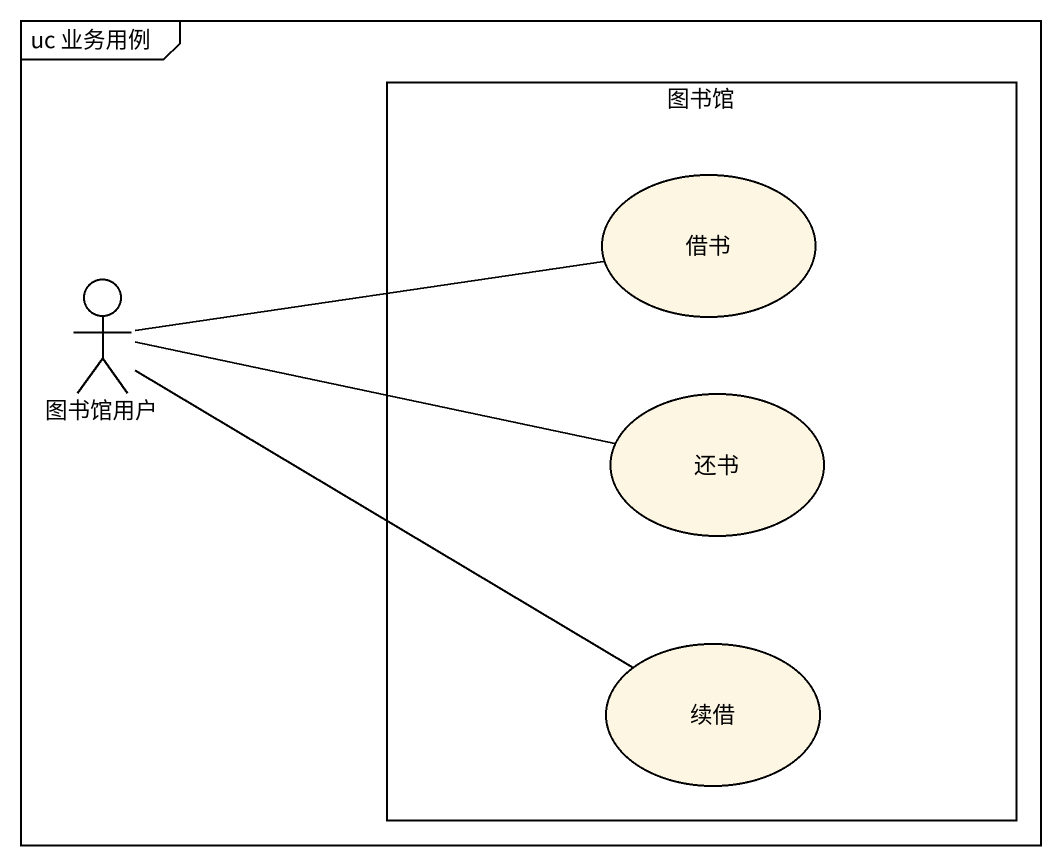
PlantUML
@startuml
mainframe uc 业务用例
rectangle 图书馆 {
  usecase 借书
  usecase 还书
  usecase 续借
}
actor 图书馆用户
图书馆用户 -right- 借书
图书馆用户 -right- 还书
图书馆用户 -right- 续借
@enduml
